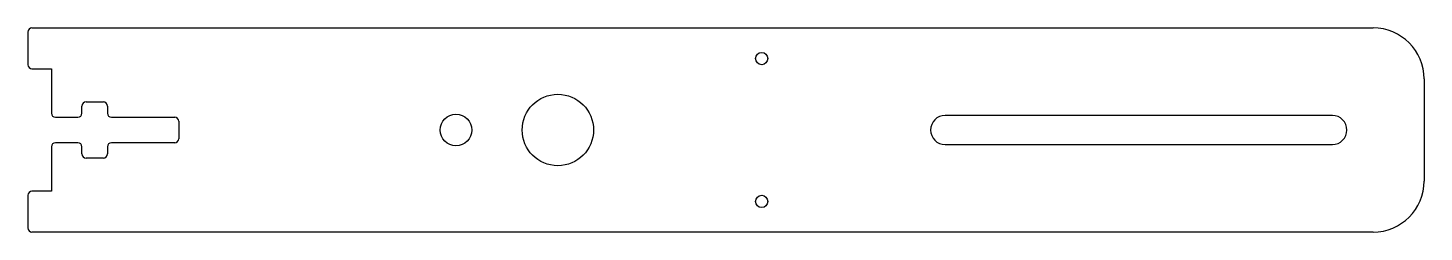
# Model space of a CAD drawing. Header units: millimetres. Extents: x -32 to 105, y -10 to 10.
import ezdxf

# ---------------------------------------------------------------- set-up
doc = ezdxf.new("R2010")
doc.units = ezdxf.units.MM
doc.layers.add('Shape2DView011', color=7, linetype='CONTINUOUS')

msp = doc.modelspace()

# ---------------------------------------------------------------- linework, layer by layer
at = {"layer": 'Shape2DView011'}
for p, q in [((-32, 9.6), (-32, 6.4)), ((-31.6, 10), (100, 10)), ((-31.6, 6), (-29.7, 6)), ((-29.7, 6), (-29.7, 1.65)), ((105, 5), (105, -5)), ((-26.3, 2.75), (-24.6, 2.75)), ((-26.7, 1.65), (-26.7, 2.35)), ((-24.2, 2.35), (-24.2, 1.65)), ((96, 1.425), (58, 1.425)), ((-29.3, 1.25), (-27.1, 1.25)), ((-23.8, 1.25), (-17.6, 1.25)), ((-17.2, 0.85), (-17.2, -0.85)), ((-27.1, -1.25), (-29.3, -1.25)), ((-17.6, -1.25), (-23.8, -1.25)), ((-29.7, -1.65), (-29.7, -6)), ((-26.7, -2.35), (-26.7, -1.65)), ((-24.2, -1.65), (-24.2, -2.35)), ((58, -1.425), (96, -1.425)), ((-24.6, -2.75), (-26.3, -2.75)), ((-32, -6.4), (-32, -9.6)), ((-29.7, -6), (-31.6, -6)), ((100, -10), (-31.6, -10))]:
    msp.add_line(p, q, dxfattribs=at)
for centre, radius in [((40, 7), 0.6), ((20, 0), 3.5), ((10, 0), 1.55), ((40, -7), 0.6)]:
    msp.add_circle(centre, radius, dxfattribs=at)
for centre, radius, start, end in [((-31.6, 9.6), 0.4, 90, 180), ((100, 5), 5, 0, 90), ((-31.6, 6.4), 0.4, 180, -90), ((-26.3, 2.35), 0.4, 90, 180), ((-24.6, 2.35), 0.4, 0, 90), ((-29.3, 1.65), 0.4, 180, -90), ((-27.1, 1.65), 0.4, -90, 0), ((-23.8, 1.65), 0.4, 180, -90), ((58, 0), 1.425, 90, -90), ((96, 0), 1.425, -90, 90), ((-17.6, 0.85), 0.4, 0, 90), ((-29.3, -1.65), 0.4, 90, -180), ((-27.1, -1.65), 0.4, 0, 90), ((-23.8, -1.65), 0.4, 90, -180), ((-17.6, -0.85), 0.4, -90, 0), ((-26.3, -2.35), 0.4, -180, -90), ((-24.6, -2.35), 0.4, -90, 0), ((100, -5), 5, -90, 0), ((-31.6, -6.4), 0.4, 90, 180), ((-31.6, -9.6), 0.4, 180, -90)]:
    msp.add_arc(centre, radius, start, end, dxfattribs=at)

doc.saveas('drawing.dxf')
